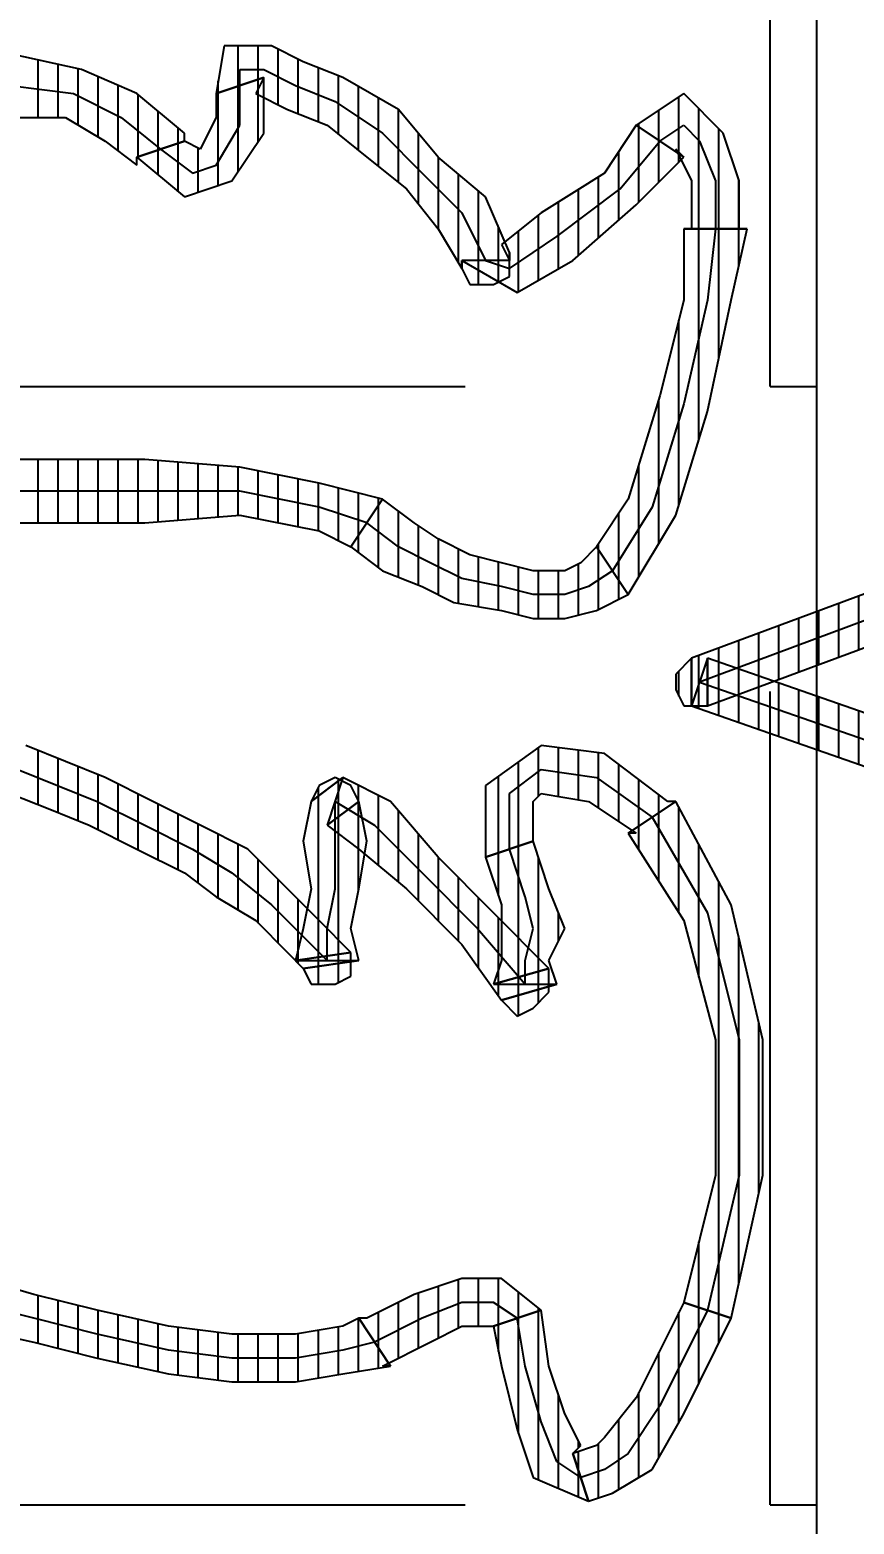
# Model space of a CAD drawing. Header units: millimetres. Extents: x 11489 to 12006, y 36725 to 37730.
# Drawn here: x 11676.43 to 11681.57, y 36936.47 to 36945.81 of the extents above; entities that cross this region are included whole.
import ezdxf

# ---------------------------------------------------------------- set-up
doc = ezdxf.new("R2010")
doc.units = ezdxf.units.MM
doc.layers.add('OC-Mutfak_Ekipman', color=252, linetype='Continuous')
doc.styles.add('TAKSİM', font='GOTHIC.TTF', dxfattribs={"height": 7})
pattern_1 = [(360, (-19413.11011, 29189.02214), (1e-16, 0.125), [25])]

# ---------------------------------------------------------------- blocks, each defined once
blk = doc.blocks.new('A$C0b4f8896')
at = {"ltscale": 30}
h = blk.add_hatch(dxfattribs=at)
h.set_pattern_fill('DC_LINES', color=256, scale=0.1, style=0)
h.set_pattern_definition(pattern_1)
edge = h.paths.add_edge_path(flags=0)
edge.add_line((28.4136, 50.5146), (28.4633, 50.3164))
edge.add_line((28.4633, 50.3164), (28.5627, 49.8711))
edge.add_line((28.5627, 49.8711), (28.5627, 49.3271))
edge.add_line((28.5627, 49.3271), (28.5627, 48.6836))
edge.add_line((28.5627, 48.6836), (28.5627, 47.9912))
edge.add_line((28.5627, 47.9912), (28.6124, 47.3975))
edge.add_line((28.6124, 47.3975), (28.5131, 46.9023))
edge.add_line((28.5131, 46.9023), (28.4136, 46.7051))
edge.add_line((28.4136, 46.7051), (28.7117, 46.5068))
edge.add_line((28.7117, 46.5068), (28.811, 46.9023))
edge.add_line((28.811, 46.9023), (28.9104, 47.3975))
edge.add_line((28.9104, 47.3975), (28.96, 47.9912))
edge.add_line((28.96, 47.9912), (28.96, 48.6836))
edge.add_line((28.96, 48.6836), (28.96, 49.3271))
edge.add_line((28.96, 49.3271), (28.8607, 49.8711))
edge.add_line((28.8607, 49.8711), (28.7614, 50.3164))
edge.add_line((28.7614, 50.3164), (28.7117, 50.6133))
h = blk.add_hatch(dxfattribs=at)
h.set_pattern_fill('DC_LINES', color=256, scale=0.1, style=0)
h.set_pattern_definition(pattern_1)
edge = h.paths.add_edge_path(flags=0)
edge.add_line((23.645, 49.4756), (23.5456, 49.1289))
edge.add_line((23.5456, 49.1289), (23.4462, 48.6836))
edge.add_line((23.4462, 48.6836), (23.3469, 48.2881))
edge.add_line((23.3469, 48.2881), (23.2476, 47.8428))
edge.add_line((23.2476, 47.8428), (23.1979, 47.4473))
edge.add_line((23.1979, 47.4473), (23.1979, 47.0508))
edge.add_line((23.1979, 47.0508), (23.2476, 46.7539))
edge.add_line((23.2476, 46.7539), (23.2972, 46.457))
edge.add_line((23.2972, 46.457), (23.5953, 46.6553))
edge.add_line((23.5953, 46.6553), (23.5456, 46.7539))
edge.add_line((23.5456, 46.7539), (23.496, 47.0508))
edge.add_line((23.496, 47.0508), (23.496, 47.4473))
edge.add_line((23.496, 47.4473), (23.5456, 47.8428))
edge.add_line((23.5456, 47.8428), (23.645, 48.2881))
edge.add_line((23.645, 48.2881), (23.7443, 48.6836))
edge.add_line((23.7443, 48.6836), (23.8436, 49.0303))
edge.add_line((23.8436, 49.0303), (23.9429, 49.376))
h = blk.add_hatch(dxfattribs=at)
h.set_pattern_fill('DC_LINES', color=256, scale=0.1, style=0)
h.set_pattern_definition(pattern_1)
edge = h.paths.add_edge_path(flags=0)
edge.add_line((30.947, 47.7441), (30.9967, 47.7441))
edge.add_line((30.9967, 47.7441), (31.2451, 48.041))
edge.add_line((31.2451, 48.041), (31.3941, 48.3867))
edge.add_line((31.3941, 48.3867), (31.4935, 48.832))
edge.add_line((31.4935, 48.832), (31.4438, 49.2773))
edge.add_line((31.4438, 49.2773), (31.1458, 49.2773))
edge.add_line((31.1458, 49.2773), (31.0961, 48.832))
edge.add_line((31.0961, 48.832), (31.0961, 48.4863))
edge.add_line((31.0961, 48.4863), (30.947, 48.2383))
edge.add_line((30.947, 48.2383), (30.798, 48.041))
edge.add_line((30.798, 48.041), (30.8477, 48.041))
h = blk.add_hatch(dxfattribs=at)
h.set_pattern_fill('DC_LINES', color=256, scale=0.1, style=0)
h.set_pattern_definition(pattern_1)
edge = h.paths.add_edge_path(flags=0)
edge.add_line((25.8306, 47.0508), (25.8803, 46.7051))
edge.add_line((25.8803, 46.7051), (26.079, 46.9023))
edge.add_line((26.079, 46.9023), (26.2776, 47.1006))
edge.add_line((26.2776, 47.1006), (26.5261, 47.3477))
edge.add_line((26.5261, 47.3477), (26.675, 47.6445))
edge.add_line((26.675, 47.6445), (26.8241, 47.9414))
edge.add_line((26.8241, 47.9414), (26.9731, 48.2383))
edge.add_line((26.9731, 48.2383), (27.0724, 48.4863))
edge.add_line((27.0724, 48.4863), (27.1718, 48.7334))
edge.add_line((27.1718, 48.7334), (26.8737, 48.832))
edge.add_line((26.8737, 48.832), (26.7745, 48.585))
edge.add_line((26.7745, 48.585), (26.675, 48.3379))
edge.add_line((26.675, 48.3379), (26.5261, 48.041))
edge.add_line((26.5261, 48.041), (26.377, 47.7441))
edge.add_line((26.377, 47.7441), (26.228, 47.5459))
edge.add_line((26.228, 47.5459), (26.079, 47.2988))
edge.add_line((26.079, 47.2988), (25.8803, 47.1006))
edge.add_line((25.8803, 47.1006), (25.7809, 47.002))
edge.add_line((25.7809, 47.002), (25.8306, 46.6553))
edge.add_line((25.8306, 46.6553), (25.7809, 47.002))
edge.add_line((25.7809, 47.002), (25.6816, 46.9521))
edge.add_line((25.6816, 46.9521), (25.6816, 46.8037))
edge.add_line((25.6816, 46.8037), (25.7313, 46.7051))
edge.add_line((25.7313, 46.7051), (25.8803, 46.7051))
h = blk.add_hatch(dxfattribs=at)
h.set_pattern_fill('DC_LINES', color=256, scale=0.1, style=0)
h.set_pattern_definition(pattern_1)
edge = h.paths.add_edge_path(flags=0)
edge.add_line((31.2451, 47.5459), (31.0961, 47.5459))
edge.add_line((31.0961, 47.5459), (30.8974, 47.6445))
edge.add_line((30.8974, 47.6445), (30.947, 47.7441))
edge.add_line((30.947, 47.7441), (30.8477, 48.041))
edge.add_line((30.8477, 48.041), (30.5993, 47.7441))
edge.add_line((30.5993, 47.7441), (30.6987, 47.4473))
edge.add_line((30.6987, 47.4473), (30.9967, 47.249))
edge.add_line((30.9967, 47.249), (31.3445, 47.249))
h = blk.add_hatch(dxfattribs=at)
h.set_pattern_fill('DC_LINES', color=256, scale=0.1, style=0)
h.set_pattern_definition(pattern_1)
edge = h.paths.add_edge_path(flags=0)
edge.add_line((30.202, 45.7148), (30.2516, 45.7148))
edge.add_line((30.2516, 45.7148), (30.5993, 45.8633))
edge.add_line((30.5993, 45.8633), (30.8477, 46.1602))
edge.add_line((30.8477, 46.1602), (31.1458, 46.4082))
edge.add_line((31.1458, 46.4082), (31.3445, 46.7539))
edge.add_line((31.3445, 46.7539), (31.4438, 47.002))
edge.add_line((31.4438, 47.002), (31.5432, 47.1992))
edge.add_line((31.5432, 47.1992), (31.5432, 47.4961))
edge.add_line((31.5432, 47.4961), (31.2451, 47.5459))
edge.add_line((31.2451, 47.5459), (31.3445, 47.249))
edge.add_line((31.3445, 47.249), (31.2451, 47.2988))
edge.add_line((31.2451, 47.2988), (31.1458, 47.1006))
edge.add_line((31.1458, 47.1006), (31.0464, 46.8535))
edge.add_line((31.0464, 46.8535), (30.8477, 46.6055))
edge.add_line((30.8477, 46.6055), (30.649, 46.3584))
edge.add_line((30.649, 46.3584), (30.4006, 46.1602))
edge.add_line((30.4006, 46.1602), (30.1522, 46.0117))
edge.add_line((30.1522, 46.0117), (30.202, 46.0117))
edge.add_line((30.202, 46.0117), (30.1522, 46.0117))
edge.add_line((30.1522, 46.0117), (30.0529, 45.9629))
edge.add_line((30.0529, 45.9629), (30.0529, 45.8145))
edge.add_line((30.0529, 45.8145), (30.1026, 45.7148))
edge.add_line((30.1026, 45.7148), (30.2516, 45.7148))
h = blk.add_hatch(dxfattribs=at)
h.set_pattern_fill('DC_LINES', color=256, scale=0.1, style=0)
h.set_pattern_definition(pattern_1)
edge = h.paths.add_edge_path(flags=0)
edge.add_line((26.9731, 46.7539), (26.8241, 46.9521))
edge.add_line((26.8241, 46.9521), (26.5757, 47.002))
edge.add_line((26.5757, 47.002), (26.2776, 46.9521))
edge.add_line((26.2776, 46.9521), (26.0293, 47.002))
edge.add_line((26.0293, 47.002), (25.8306, 47.0508))
edge.add_line((25.8306, 47.0508), (25.8306, 46.6553))
edge.add_line((25.8306, 46.6553), (26.0293, 46.7051))
edge.add_line((26.0293, 46.7051), (26.2776, 46.6553))
edge.add_line((26.2776, 46.6553), (26.5757, 46.6055))
edge.add_line((26.5757, 46.6055), (26.8241, 46.6553))
edge.add_line((26.8241, 46.6553), (26.675, 46.8535))
edge.add_line((26.675, 46.8535), (26.8241, 46.6553))
edge.add_line((26.8241, 46.6553), (26.9235, 46.7051))
edge.add_line((26.9235, 46.7051), (26.9731, 46.8037))
edge.add_line((26.9731, 46.8037), (26.9235, 46.9023))
edge.add_line((26.9235, 46.9023), (26.8241, 46.9521))
h = blk.add_hatch(dxfattribs=at)
h.set_pattern_fill('DC_LINES', color=256, scale=0.1, style=0)
h.set_pattern_definition(pattern_1)
edge = h.paths.add_edge_path(flags=0)
edge.add_line((25.6816, 45.8145), (25.7809, 45.4678))
edge.add_line((25.7809, 45.4678), (26.1287, 45.8145))
edge.add_line((26.1287, 45.8145), (26.4764, 46.1602))
edge.add_line((26.4764, 46.1602), (26.8241, 46.457))
edge.add_line((26.8241, 46.457), (26.9731, 46.7539))
edge.add_line((26.9731, 46.7539), (26.675, 46.8535))
edge.add_line((26.675, 46.8535), (26.5261, 46.6553))
edge.add_line((26.5261, 46.6553), (26.2776, 46.3584))
edge.add_line((26.2776, 46.3584), (25.9299, 46.0117))
edge.add_line((25.9299, 46.0117), (25.5822, 45.7646))
edge.add_line((25.5822, 45.7646), (25.6816, 45.418))
edge.add_line((25.6816, 45.418), (25.5822, 45.7646))
edge.add_line((25.5822, 45.7646), (25.4828, 45.666))
edge.add_line((25.4828, 45.666), (25.5325, 45.5664))
edge.add_line((25.5325, 45.5664), (25.632, 45.4678))
edge.add_line((25.632, 45.4678), (25.7809, 45.4678))
h = blk.add_hatch(dxfattribs=at)
h.set_pattern_fill('DC_LINES', color=256, scale=0.1, style=0)
h.set_pattern_definition(pattern_1)
edge = h.paths.add_edge_path(flags=0)
edge.add_line((28.4136, 46.7051), (28.2646, 46.5068))
edge.add_line((28.2646, 46.5068), (28.1653, 46.2598))
edge.add_line((28.1653, 46.2598), (28.066, 46.0615))
edge.add_line((28.066, 46.0615), (28.0162, 45.7646))
edge.add_line((28.0162, 45.7646), (27.9666, 45.5664))
edge.add_line((27.9666, 45.5664), (27.9666, 45.3691))
edge.add_line((27.9666, 45.3691), (28.0162, 45.1709))
edge.add_line((28.0162, 45.1709), (28.1156, 44.9727))
edge.add_line((28.1156, 44.9727), (28.4136, 45.1709))
edge.add_line((28.4136, 45.1709), (28.3143, 45.2695))
edge.add_line((28.3143, 45.2695), (28.2646, 45.3691))
edge.add_line((28.2646, 45.3691), (28.2646, 45.5664))
edge.add_line((28.2646, 45.5664), (28.3143, 45.7646))
edge.add_line((28.3143, 45.7646), (28.364, 45.9629))
edge.add_line((28.364, 45.9629), (28.4633, 46.1602))
edge.add_line((28.4633, 46.1602), (28.5627, 46.3086))
edge.add_line((28.5627, 46.3086), (28.7117, 46.5068))
h = blk.add_hatch(dxfattribs=at)
h.set_pattern_fill('DC_LINES', color=256, scale=0.1, style=0)
h.set_pattern_definition(pattern_1)
edge = h.paths.add_edge_path(flags=0)
edge.add_line((23.2972, 46.457), (23.2972, 46.5068))
edge.add_line((23.2972, 46.5068), (23.4462, 46.21))
edge.add_line((23.4462, 46.21), (23.5456, 46.0117))
edge.add_line((23.5456, 46.0117), (23.5456, 45.8633))
edge.add_line((23.5456, 45.8633), (23.5456, 45.8145))
edge.add_line((23.5456, 45.8145), (23.645, 45.5176))
edge.add_line((23.645, 45.5176), (23.8436, 45.7646))
edge.add_line((23.8436, 45.7646), (23.8436, 46.0117))
edge.add_line((23.8436, 46.0117), (23.7443, 46.3086))
edge.add_line((23.7443, 46.3086), (23.5953, 46.6055))
edge.add_line((23.5953, 46.6055), (23.5953, 46.6553))
h = blk.add_hatch(dxfattribs=at)
h.set_pattern_fill('DC_LINES', color=256, scale=0.1, style=0)
h.set_pattern_definition(pattern_1)
edge = h.paths.add_edge_path(flags=0)
edge.add_line((31.0464, 44.9238), (30.7484, 45.1211))
edge.add_line((30.7484, 45.1211), (30.4999, 45.5176))
edge.add_line((30.4999, 45.5176), (30.3013, 45.7646))
edge.add_line((30.3013, 45.7646), (30.202, 45.7148))
edge.add_line((30.202, 45.7148), (30.202, 46.0117))
edge.add_line((30.202, 46.0117), (30.0032, 45.666))
edge.add_line((30.0032, 45.666), (30.202, 45.3193))
edge.add_line((30.202, 45.3193), (30.5496, 44.9238))
edge.add_line((30.5496, 44.9238), (30.8477, 44.627))
h = blk.add_hatch(dxfattribs=at)
h.set_pattern_fill('DC_LINES', color=256, scale=0.1, style=0)
h.set_pattern_definition(pattern_1)
edge = h.paths.add_edge_path(flags=0)
edge.add_line((26.4764, 45.8633), (26.1783, 45.7646))
edge.add_line((26.1783, 45.7646), (26.0293, 45.7646))
edge.add_line((26.0293, 45.7646), (25.8306, 45.7646))
edge.add_line((25.8306, 45.7646), (25.6816, 45.8145))
edge.add_line((25.6816, 45.8145), (25.6816, 45.418))
edge.add_line((25.6816, 45.418), (25.8306, 45.4678))
edge.add_line((25.8306, 45.4678), (26.0293, 45.3691))
edge.add_line((26.0293, 45.3691), (26.2776, 45.4678))
edge.add_line((26.2776, 45.4678), (26.5757, 45.5664))
h = blk.add_hatch(dxfattribs=at)
h.set_pattern_fill('DC_LINES', color=256, scale=0.1, style=0)
h.set_pattern_definition(pattern_1)
edge = h.paths.add_edge_path(flags=0)
edge.add_line((26.8241, 44.6768), (26.8241, 44.7256))
edge.add_line((26.8241, 44.7256), (27.1221, 45.1211))
edge.add_line((27.1221, 45.1211), (27.1718, 45.5176))
edge.add_line((27.1718, 45.5176), (26.9235, 45.8633))
edge.add_line((26.9235, 45.8633), (26.4764, 45.8633))
edge.add_line((26.4764, 45.8633), (26.5757, 45.5664))
edge.add_line((26.5757, 45.5664), (26.8241, 45.5664))
edge.add_line((26.8241, 45.5664), (26.8737, 45.5176))
edge.add_line((26.8737, 45.5176), (26.8241, 45.2207))
edge.add_line((26.8241, 45.2207), (26.6254, 44.9238))
edge.add_line((26.6254, 44.9238), (26.6254, 44.9727))
h = blk.add_hatch(dxfattribs=at)
h.set_pattern_fill('DC_LINES', color=256, scale=0.1, style=0)
h.set_pattern_definition(pattern_1)
edge = h.paths.add_edge_path(flags=0)
edge.add_line((23.5456, 45.8145), (23.2972, 45.7646))
edge.add_line((23.2972, 45.7646), (22.8998, 45.666))
edge.add_line((22.8998, 45.666), (22.6018, 45.5664))
edge.add_line((22.6018, 45.5664), (22.4528, 45.2207))
edge.add_line((22.4528, 45.2207), (22.7508, 45.3193))
edge.add_line((22.7508, 45.3193), (22.8005, 45.2695))
edge.add_line((22.8005, 45.2695), (22.9991, 45.3691))
edge.add_line((22.9991, 45.3691), (23.2972, 45.4678))
edge.add_line((23.2972, 45.4678), (23.645, 45.5176))
h = blk.add_hatch(dxfattribs=at)
h.set_pattern_fill('DC_LINES', color=256, scale=0.1, style=0)
h.set_pattern_definition(pattern_1)
edge = h.paths.add_edge_path(flags=0)
edge.add_line((22.4528, 45.2207), (22.5024, 45.0723))
edge.add_line((22.5024, 45.0723), (22.6514, 44.8242))
edge.add_line((22.6514, 44.8242), (22.9991, 44.627))
edge.add_line((22.9991, 44.627), (23.5953, 44.3301))
edge.add_line((23.5953, 44.3301), (23.6946, 44.627))
edge.add_line((23.6946, 44.627), (23.0985, 44.9238))
edge.add_line((23.0985, 44.9238), (22.8502, 45.1211))
edge.add_line((22.8502, 45.1211), (22.8005, 45.1709))
edge.add_line((22.8005, 45.1709), (22.7508, 45.3193))
h = blk.add_hatch(dxfattribs=at)
h.set_pattern_fill('DC_LINES', color=256, scale=0.1, style=0)
h.set_pattern_definition(pattern_1)
edge = h.paths.add_edge_path(flags=0)
edge.add_line((28.1156, 44.9727), (28.6124, 44.6768))
edge.add_line((28.6124, 44.6768), (29.2581, 44.4785))
edge.add_line((29.2581, 44.4785), (29.9536, 44.3301))
edge.add_line((29.9536, 44.3301), (30.4006, 44.2314))
edge.add_line((30.4006, 44.2314), (30.4006, 44.627))
edge.add_line((30.4006, 44.627), (29.9536, 44.627))
edge.add_line((29.9536, 44.627), (29.3575, 44.7754))
edge.add_line((29.3575, 44.7754), (28.7117, 44.9727))
edge.add_line((28.7117, 44.9727), (28.4136, 45.1709))
h = blk.add_hatch(dxfattribs=at)
h.set_pattern_fill('DC_LINES', color=256, scale=0.1, style=0)
h.set_pattern_definition(pattern_1)
edge = h.paths.add_edge_path(flags=0)
edge.add_line((23.5953, 44.3301), (24.4894, 44.1318))
edge.add_line((24.4894, 44.1318), (25.3339, 44.1318))
edge.add_line((25.3339, 44.1318), (26.1783, 44.3301))
edge.add_line((26.1783, 44.3301), (26.8241, 44.6768))
edge.add_line((26.8241, 44.6768), (26.6254, 44.9727))
edge.add_line((26.6254, 44.9727), (26.079, 44.627))
edge.add_line((26.079, 44.627), (25.3339, 44.4287))
edge.add_line((25.3339, 44.4287), (24.4894, 44.4287))
edge.add_line((24.4894, 44.4287), (23.6946, 44.627))
h = blk.add_hatch(dxfattribs=at)
h.set_pattern_fill('DC_LINES', color=256, scale=0.1, style=0)
h.set_pattern_definition(pattern_1)
edge = h.paths.add_edge_path(flags=0)
edge.add_line((30.4006, 44.2314), (30.4006, 44.2803))
edge.add_line((30.4006, 44.2803), (30.6987, 44.2803))
edge.add_line((30.6987, 44.2803), (30.9967, 44.3799))
edge.add_line((30.9967, 44.3799), (31.2451, 44.627))
edge.add_line((31.2451, 44.627), (31.0464, 44.9238))
edge.add_line((31.0464, 44.9238), (30.8477, 44.627))
edge.add_line((30.8477, 44.627), (30.8974, 44.6768))
edge.add_line((30.8974, 44.6768), (30.6987, 44.5771))
edge.add_line((30.6987, 44.5771), (30.4006, 44.5771))
edge.add_line((30.4006, 44.5771), (30.4006, 44.627))
h = blk.add_hatch(dxfattribs=at)
h.set_pattern_fill('DC_LINES', color=256, scale=0.1, style=0)
h.set_pattern_definition(pattern_1)
edge = h.paths.add_edge_path(flags=0)
edge.add_line((27.7183, 44.4785), (27.4202, 44.4785))
edge.add_line((27.4202, 44.4785), (27.9169, 43.1426))
edge.add_line((27.9169, 43.1426), (28.662, 42.1533))
edge.add_line((28.662, 42.1533), (29.4568, 41.5596))
edge.add_line((29.4568, 41.5596), (30.351, 41.2627))
edge.add_line((30.351, 41.2627), (31.1954, 41.2129))
edge.add_line((31.1954, 41.2129), (31.9406, 41.3613))
edge.add_line((31.9406, 41.3613), (32.6856, 41.5596))
edge.add_line((32.6856, 41.5596), (33.2321, 41.8564))
edge.add_line((33.2321, 41.8564), (33.0334, 42.1533))
edge.add_line((33.0334, 42.1533), (32.5863, 41.8564))
edge.add_line((32.5863, 41.8564), (31.9406, 41.6582))
edge.add_line((31.9406, 41.6582), (31.1954, 41.5098))
edge.add_line((31.1954, 41.5098), (30.351, 41.5596))
edge.add_line((30.351, 41.5596), (29.5562, 41.8564))
edge.add_line((29.5562, 41.8564), (28.8607, 42.3506))
edge.add_line((28.8607, 42.3506), (28.215, 43.2412))
edge.add_line((28.215, 43.2412), (27.7183, 44.5771))
edge.add_line((27.7183, 44.5771), (27.4202, 44.5771))
edge.add_line((27.4202, 44.5771), (27.7183, 44.5771))
edge.add_line((27.7183, 44.5771), (27.6189, 44.6768))
edge.add_line((27.6189, 44.6768), (27.5195, 44.6768))
edge.add_line((27.5195, 44.6768), (27.4202, 44.627))
edge.add_line((27.4202, 44.627), (27.4202, 44.4785))
h = blk.add_hatch(dxfattribs=at)
h.set_pattern_fill('DC_LINES', color=256, scale=0.1, style=0)
h.set_pattern_definition(pattern_1)
edge = h.paths.add_edge_path(flags=0)
edge.add_line((27.7183, 44.4785), (27.4202, 44.4785))
edge.add_line((27.4202, 44.4785), (27.9169, 43.1426))
edge.add_line((27.9169, 43.1426), (28.662, 42.1533))
edge.add_line((28.662, 42.1533), (29.4568, 41.5596))
edge.add_line((29.4568, 41.5596), (30.351, 41.2627))
edge.add_line((30.351, 41.2627), (31.1954, 41.2129))
edge.add_line((31.1954, 41.2129), (31.9406, 41.3613))
edge.add_line((31.9406, 41.3613), (32.6856, 41.5596))
edge.add_line((32.6856, 41.5596), (33.2321, 41.8564))
edge.add_line((33.2321, 41.8564), (33.0334, 42.1533))
edge.add_line((33.0334, 42.1533), (32.5863, 41.8564))
edge.add_line((32.5863, 41.8564), (31.9406, 41.6582))
edge.add_line((31.9406, 41.6582), (31.1954, 41.5098))
edge.add_line((31.1954, 41.5098), (30.351, 41.5596))
edge.add_line((30.351, 41.5596), (29.5562, 41.8564))
edge.add_line((29.5562, 41.8564), (28.8607, 42.3506))
edge.add_line((28.8607, 42.3506), (28.215, 43.2412))
edge.add_line((28.215, 43.2412), (27.7183, 44.5771))
edge.add_line((27.7183, 44.5771), (27.4202, 44.5771))
edge.add_line((27.4202, 44.5771), (27.7183, 44.5771))
edge.add_line((27.7183, 44.5771), (27.6189, 44.6768))
edge.add_line((27.6189, 44.6768), (27.5195, 44.6768))
edge.add_line((27.5195, 44.6768), (27.4202, 44.627))
edge.add_line((27.4202, 44.627), (27.4202, 44.4785))
h = blk.add_hatch(dxfattribs=at)
h.set_pattern_fill('DC_LINES', color=256, scale=0.1, style=0)
h.set_pattern_definition(pattern_1)
edge = h.paths.add_edge_path(flags=0)
edge.add_line((22.9495, 41.8564), (23.6946, 41.1631))
edge.add_line((23.6946, 41.1631), (24.4894, 40.8174))
edge.add_line((24.4894, 40.8174), (25.1849, 40.7676))
edge.add_line((25.1849, 40.7676), (25.8306, 41.0156))
edge.add_line((25.8306, 41.0156), (26.4267, 41.6084))
edge.add_line((26.4267, 41.6084), (26.9235, 42.3506))
edge.add_line((26.9235, 42.3506), (27.3208, 43.3408))
edge.add_line((27.3208, 43.3408), (27.7183, 44.4785))
edge.add_line((27.7183, 44.4785), (27.4202, 44.5771))
edge.add_line((27.4202, 44.5771), (27.0228, 43.4395))
edge.add_line((27.0228, 43.4395), (26.6254, 42.4502))
edge.add_line((26.6254, 42.4502), (26.1287, 41.8066))
edge.add_line((26.1287, 41.8066), (25.632, 41.3115))
edge.add_line((25.632, 41.3115), (25.1849, 41.0645))
edge.add_line((25.1849, 41.0645), (24.5887, 41.1143))
edge.add_line((24.5887, 41.1143), (23.8933, 41.46))
edge.add_line((23.8933, 41.46), (23.1482, 42.0537))
h = blk.add_hatch(dxfattribs=at)
h.set_pattern_fill('DC_LINES', color=256, scale=0.1, style=0)
h.set_pattern_definition(pattern_1)
edge = h.paths.add_edge_path(flags=0)
edge.add_line((22.9495, 41.8564), (23.6946, 41.1631))
edge.add_line((23.6946, 41.1631), (24.4894, 40.8174))
edge.add_line((24.4894, 40.8174), (25.1849, 40.7676))
edge.add_line((25.1849, 40.7676), (25.8306, 41.0156))
edge.add_line((25.8306, 41.0156), (26.4267, 41.6084))
edge.add_line((26.4267, 41.6084), (26.9235, 42.3506))
edge.add_line((26.9235, 42.3506), (27.3208, 43.3408))
edge.add_line((27.3208, 43.3408), (27.7183, 44.4785))
edge.add_line((27.7183, 44.4785), (27.4202, 44.5771))
edge.add_line((27.4202, 44.5771), (27.0228, 43.4395))
edge.add_line((27.0228, 43.4395), (26.6254, 42.4502))
edge.add_line((26.6254, 42.4502), (26.1287, 41.8066))
edge.add_line((26.1287, 41.8066), (25.632, 41.3115))
edge.add_line((25.632, 41.3115), (25.1849, 41.0645))
edge.add_line((25.1849, 41.0645), (24.5887, 41.1143))
edge.add_line((24.5887, 41.1143), (23.8933, 41.46))
edge.add_line((23.8933, 41.46), (23.1482, 42.0537))
for p, q in [((28.5627, 49.3271), (28.5627, 48.6836)), ((28.7614, 48.6836), (28.7614, 49.3271)), ((28.96, 48.6836), (28.96, 49.3271)), ((23.5456, 49.1289), (23.4462, 48.6836)), ((23.5953, 48.6836), (23.6946, 49.0801)), ((23.7443, 48.6836), (23.8436, 49.0303)), ((26.8737, 48.832), (26.7745, 48.585)), ((31.0961, 48.832), (31.0961, 48.4863)), ((31.2947, 48.832), (31.2451, 48.4365)), ((31.3941, 48.3867), (31.4935, 48.832)), ((27.0228, 48.7832), (26.9235, 48.5352)), ((27.0724, 48.4863), (27.1718, 48.7334)), ((23.4462, 48.6836), (23.3469, 48.2881)), ((23.496, 48.2881), (23.5953, 48.6836)), ((23.645, 48.2881), (23.7443, 48.6836)), ((28.5627, 48.6836), (28.5627, 47.9912)), ((28.7614, 47.9912), (28.7614, 48.6836)), ((28.96, 47.9912), (28.96, 48.6836)), ((26.7745, 48.585), (26.675, 48.3379)), ((26.9235, 48.5352), (26.8241, 48.2881)), ((26.9731, 48.2383), (27.0724, 48.4863)), ((31.0961, 48.4863), (30.947, 48.2383)), ((31.2451, 48.4365), (31.0961, 48.1396)), ((31.2451, 48.041), (31.3941, 48.3867)), ((23.3469, 48.2881), (23.2476, 47.8428)), ((23.3965, 47.8428), (23.496, 48.2881)), ((23.5456, 47.8428), (23.645, 48.2881)), ((26.675, 48.3379), (26.5261, 48.041)), ((26.8241, 48.2881), (26.675, 47.9912)), ((26.8241, 47.9414), (26.9731, 48.2383)), ((30.947, 48.2383), (30.798, 48.041)), ((31.0961, 48.1396), (30.8974, 47.8926)), ((26.5261, 48.041), (26.377, 47.7441)), ((26.675, 47.9912), (26.5261, 47.6943)), ((28.5627, 47.9912), (28.6124, 47.3975)), ((28.7614, 47.3975), (28.7614, 47.9912)), ((28.9104, 47.3975), (28.96, 47.9912)), ((30.8477, 48.041), (30.5993, 47.7441)), ((30.798, 48.041), (30.8477, 48.041)), ((30.8477, 48.041), (30.947, 47.7441)), ((30.947, 47.7441), (30.8477, 48.041)), ((30.9967, 47.7441), (31.2451, 48.041)), ((26.675, 47.6445), (26.8241, 47.9414)), ((30.8974, 47.8926), (30.7484, 47.6943)), ((23.2476, 47.8428), (23.1979, 47.4473)), ((23.3469, 47.4473), (23.3965, 47.8428)), ((23.496, 47.4473), (23.5456, 47.8428)), ((26.377, 47.7441), (26.228, 47.5459)), ((26.5261, 47.6943), (26.377, 47.4473)), ((30.5993, 47.7441), (30.6987, 47.4473)), ((30.7484, 47.6943), (30.798, 47.5459)), ((30.8974, 47.6445), (30.947, 47.7441)), ((30.947, 47.7441), (30.9967, 47.7441)), ((30.947, 47.7441), (30.947, 47.7441)), ((26.5261, 47.3477), (26.675, 47.6445)), ((31.0961, 47.5459), (30.8974, 47.6445)), ((30.8974, 47.6445), (30.8974, 47.6445)), ((26.228, 47.5459), (26.079, 47.2988)), ((30.798, 47.5459), (31.0464, 47.3975)), ((31.2451, 47.5459), (31.0961, 47.5459)), ((31.2451, 47.5459), (31.2451, 47.5459)), ((31.3445, 47.249), (31.2451, 47.5459)), ((31.2451, 47.5459), (31.2451, 47.5459)), ((31.5432, 47.4961), (31.2451, 47.5459)), ((31.2451, 47.5459), (31.3445, 47.249)), ((23.1979, 47.4473), (23.1979, 47.0508)), ((23.3469, 47.0508), (23.3469, 47.4473)), ((23.496, 47.0508), (23.496, 47.4473)), ((26.377, 47.4473), (26.1783, 47.1992)), ((30.6987, 47.4473), (30.9967, 47.249)), ((31.5432, 47.1992), (31.5432, 47.4961)), ((26.2776, 47.1006), (26.5261, 47.3477)), ((28.6124, 47.3975), (28.5131, 46.9023)), ((28.662, 46.9023), (28.7614, 47.3975)), ((28.811, 46.9023), (28.9104, 47.3975)), ((31.0464, 47.3975), (31.2947, 47.3975)), ((31.2947, 47.3975), (31.3941, 47.3975)), ((31.3941, 47.3975), (31.3941, 47.249)), ((26.079, 47.2988), (25.8803, 47.1006)), ((30.9967, 47.249), (31.3445, 47.249)), ((31.2451, 47.2988), (31.1458, 47.1006)), ((31.3445, 47.249), (31.2451, 47.2988)), ((31.2451, 47.2988), (31.2451, 47.2988)), ((31.3941, 47.249), (31.2947, 47.0508)), ((31.3445, 47.249), (31.3445, 47.249)), ((26.1783, 47.1992), (25.9796, 47.002)), ((31.4438, 47.002), (31.5432, 47.1992)), ((23.1979, 47.0508), (23.2476, 46.7539)), ((23.3965, 46.7539), (23.3469, 47.0508)), ((23.5456, 46.7539), (23.496, 47.0508)), ((25.8803, 47.1006), (25.7809, 47.002)), ((25.8306, 47.0508), (25.8803, 46.7051)), ((25.8803, 46.7051), (25.8306, 47.0508)), ((25.8306, 47.0508), (25.8306, 47.0508)), ((26.0293, 47.002), (25.8306, 47.0508)), ((25.8306, 47.0508), (25.8306, 46.6553)), ((26.079, 46.9023), (26.2776, 47.1006)), ((31.1458, 47.1006), (31.0464, 46.8535)), ((31.2947, 47.0508), (31.1954, 46.8037)), ((25.7809, 47.002), (25.6816, 46.9521)), ((25.6816, 46.9521), (25.6816, 46.8037)), ((25.7809, 47.002), (25.8306, 46.6553)), ((25.8306, 46.6553), (25.7809, 47.002)), ((25.9796, 47.002), (25.8306, 46.8535)), ((26.2776, 46.9521), (26.0293, 47.002)), ((26.5757, 47.002), (26.2776, 46.9521)), ((26.8241, 46.9521), (26.5757, 47.002)), ((26.9731, 46.7539), (26.8241, 46.9521)), ((26.9235, 46.9023), (26.8241, 46.9521)), ((26.8241, 46.9521), (26.9731, 46.7539)), ((31.3445, 46.7539), (31.4438, 47.002)), ((25.8306, 46.8535), (26.0293, 46.8535)), ((25.8803, 46.7051), (26.079, 46.9023)), ((26.0293, 46.8535), (26.2776, 46.8037)), ((26.675, 46.8535), (26.5261, 46.6553)), ((26.8241, 46.6553), (26.675, 46.8535)), ((26.675, 46.8535), (26.8241, 46.6553)), ((26.9731, 46.7539), (26.675, 46.8535)), ((26.9731, 46.8037), (26.9235, 46.9023)), ((28.5131, 46.9023), (28.4136, 46.7051)), ((28.5627, 46.6055), (28.662, 46.9023)), ((28.7117, 46.5068), (28.811, 46.9023)), ((31.0464, 46.8535), (30.8477, 46.6055)), ((25.6816, 46.8037), (25.7313, 46.7051)), ((26.2776, 46.8037), (26.5757, 46.8037)), ((26.5757, 46.8037), (26.8241, 46.8037)), ((26.8241, 46.8037), (26.675, 46.5566)), ((26.9235, 46.7051), (26.9731, 46.8037)), ((31.1954, 46.8037), (30.9967, 46.5068)), ((23.2476, 46.7539), (23.2972, 46.457)), ((23.4462, 46.5566), (23.3965, 46.7539)), ((23.5953, 46.6553), (23.5456, 46.7539)), ((25.7313, 46.7051), (25.8803, 46.7051)), ((25.8306, 46.6553), (26.0293, 46.7051)), ((26.0293, 46.7051), (26.2776, 46.6553)), ((26.8241, 46.457), (26.9731, 46.7539)), ((26.8241, 46.6553), (26.9235, 46.7051)), ((26.9731, 46.7539), (26.9731, 46.7539)), ((28.4136, 46.7051), (28.2646, 46.5068)), ((28.4136, 46.7051), (28.4136, 46.7051)), ((28.7117, 46.5068), (28.4136, 46.7051)), ((28.4136, 46.7051), (28.4136, 46.7051)), ((28.4136, 46.7051), (28.7117, 46.5068)), ((31.1458, 46.4082), (31.3445, 46.7539)), ((23.2972, 46.457), (23.5953, 46.6553)), ((23.5953, 46.6553), (23.2972, 46.457)), ((23.5953, 46.6055), (23.5953, 46.6553)), ((23.7443, 46.3086), (23.5953, 46.6055)), ((26.2776, 46.6553), (26.5757, 46.6055)), ((26.5261, 46.6553), (26.2776, 46.3584)), ((26.5757, 46.6055), (26.8241, 46.6553)), ((28.4136, 46.4082), (28.5627, 46.6055)), ((30.8477, 46.6055), (30.649, 46.3584)), ((23.2972, 46.457), (23.2972, 46.5068)), ((23.2972, 46.5068), (23.4462, 46.21)), ((23.5953, 46.2598), (23.4462, 46.5566)), ((26.675, 46.5566), (26.377, 46.2598)), ((28.2646, 46.5068), (28.1653, 46.2598)), ((28.5627, 46.3086), (28.7117, 46.5068)), ((28.7117, 46.5068), (28.7117, 46.5068)), ((30.9967, 46.5068), (30.7484, 46.2598)), ((23.2972, 46.457), (23.2972, 46.457)), ((26.4764, 46.1602), (26.8241, 46.457)), ((28.3143, 46.21), (28.4136, 46.4082)), ((30.8477, 46.1602), (31.1458, 46.4082)), ((23.8436, 46.0117), (23.7443, 46.3086)), ((26.2776, 46.3584), (25.9299, 46.0117)), ((28.4633, 46.1602), (28.5627, 46.3086)), ((30.649, 46.3584), (30.4006, 46.1602)), ((23.4462, 46.21), (23.5456, 46.0117)), ((23.6946, 46.0117), (23.5953, 46.2598)), ((26.377, 46.2598), (26.0293, 45.9131)), ((28.1653, 46.2598), (28.066, 46.0615)), ((28.215, 46.0117), (28.3143, 46.21)), ((30.7484, 46.2598), (30.4999, 46.0117)), ((26.1287, 45.8145), (26.4764, 46.1602)), ((28.364, 45.9629), (28.4633, 46.1602)), ((30.4006, 46.1602), (30.1522, 46.0117)), ((30.5993, 45.8633), (30.8477, 46.1602)), ((23.5456, 46.0117), (23.5456, 45.8633)), ((23.6946, 45.8145), (23.6946, 46.0117)), ((23.8436, 45.7646), (23.8436, 46.0117)), ((25.9299, 46.0117), (25.5822, 45.7646)), ((28.066, 46.0615), (28.0162, 45.7646)), ((28.1653, 45.7646), (28.215, 46.0117)), ((30.202, 46.0117), (30.0032, 45.666)), ((30.1522, 46.0117), (30.0529, 45.9629)), ((30.1522, 46.0117), (30.202, 46.0117)), ((30.202, 46.0117), (30.1522, 46.0117)), ((30.202, 45.7148), (30.202, 46.0117)), ((30.4999, 46.0117), (30.202, 45.8633)), ((28.3143, 45.7646), (28.364, 45.9629)), ((30.0529, 45.9629), (30.0529, 45.8145)), ((23.5456, 45.8633), (23.5456, 45.8145)), ((26.0293, 45.9131), (25.6816, 45.6162)), ((26.4764, 45.8633), (26.1783, 45.7646)), ((26.9235, 45.8633), (26.4764, 45.8633)), ((26.4764, 45.8633), (26.5757, 45.5664)), ((26.4764, 45.8633), (26.4764, 45.8633)), ((26.5757, 45.5664), (26.4764, 45.8633)), ((26.4764, 45.8633), (26.4764, 45.8633)), ((27.1718, 45.5176), (26.9235, 45.8633)), ((30.202, 45.8633), (30.1522, 45.7148)), ((30.202, 45.8633), (30.202, 45.8633)), ((30.202, 45.8633), (30.202, 45.8633)), ((30.2516, 45.7148), (30.5993, 45.8633)), ((23.2972, 45.7646), (22.8998, 45.666)), ((23.5456, 45.8145), (23.2972, 45.7646)), ((23.5456, 45.8145), (23.645, 45.5176)), ((23.5456, 45.8145), (23.5456, 45.8145)), ((23.645, 45.5176), (23.5456, 45.8145)), ((23.5456, 45.8145), (23.5456, 45.8145)), ((23.5953, 45.666), (23.6946, 45.8145)), ((23.645, 45.5176), (23.8436, 45.7646)), ((25.5822, 45.7646), (25.4828, 45.666)), ((25.5822, 45.7646), (25.6816, 45.418)), ((25.6816, 45.418), (25.5822, 45.7646)), ((25.6816, 45.8145), (25.7809, 45.4678)), ((25.7809, 45.4678), (25.6816, 45.8145)), ((25.6816, 45.8145), (25.6816, 45.8145)), ((25.8306, 45.7646), (25.6816, 45.8145)), ((25.6816, 45.8145), (25.6816, 45.418)), ((25.7809, 45.4678), (26.1287, 45.8145)), ((26.0293, 45.7646), (25.8306, 45.7646)), ((26.1783, 45.7646), (26.0293, 45.7646)), ((28.0162, 45.7646), (27.9666, 45.5664)), ((28.1156, 45.5664), (28.1653, 45.7646)), ((28.2646, 45.5664), (28.3143, 45.7646)), ((30.0529, 45.8145), (30.1026, 45.7148)), ((30.3013, 45.7646), (30.202, 45.7148)), ((30.4999, 45.5176), (30.3013, 45.7646)), ((22.8998, 45.666), (22.6018, 45.5664)), ((23.2972, 45.6162), (23.5953, 45.666)), ((25.4828, 45.666), (25.5325, 45.5664)), ((26.228, 45.6162), (26.5261, 45.7148)), ((26.5261, 45.7148), (26.8737, 45.7148)), ((26.8737, 45.7148), (27.0228, 45.5176)), ((30.0032, 45.666), (30.202, 45.3193)), ((30.1026, 45.7148), (30.2516, 45.7148)), ((30.1522, 45.7148), (30.351, 45.418)), ((30.202, 45.7148), (30.2516, 45.7148)), ((30.2516, 45.7148), (30.202, 45.7148)), ((30.202, 45.7148), (30.202, 45.7148)), ((22.6018, 45.5664), (22.4528, 45.2207)), ((22.9495, 45.5176), (23.2972, 45.6162)), ((25.5325, 45.5664), (25.632, 45.4678)), ((25.6816, 45.6162), (25.8306, 45.6162)), ((25.8306, 45.6162), (26.0293, 45.5664)), ((26.0293, 45.5664), (26.228, 45.6162)), ((26.2776, 45.4678), (26.5757, 45.5664)), ((26.5757, 45.5664), (26.8241, 45.5664)), ((26.5757, 45.5664), (26.5757, 45.5664)), ((26.8241, 45.5664), (26.8737, 45.5176)), ((27.9666, 45.5664), (27.9666, 45.3691)), ((28.1156, 45.3691), (28.1156, 45.5664)), ((28.2646, 45.3691), (28.2646, 45.5664)), ((22.7012, 45.418), (22.9495, 45.5176)), ((22.9991, 45.3691), (23.2972, 45.4678)), ((23.2972, 45.4678), (23.645, 45.5176)), ((23.645, 45.5176), (23.645, 45.5176)), ((25.632, 45.4678), (25.7809, 45.4678)), ((25.6816, 45.418), (25.8306, 45.4678)), ((25.8306, 45.4678), (26.0293, 45.3691)), ((26.0293, 45.3691), (26.2776, 45.4678)), ((26.8737, 45.5176), (26.8241, 45.2207)), ((27.0228, 45.5176), (26.9731, 45.1709)), ((27.1221, 45.1211), (27.1718, 45.5176)), ((30.7484, 45.1211), (30.4999, 45.5176)), ((22.6018, 45.2695), (22.7012, 45.418)), ((22.8005, 45.2695), (22.9991, 45.3691)), ((27.9666, 45.3691), (28.0162, 45.1709)), ((28.1653, 45.2207), (28.1156, 45.3691)), ((28.3143, 45.2695), (28.2646, 45.3691)), ((30.351, 45.418), (30.649, 45.0225)), ((22.7508, 45.3193), (22.4528, 45.2207)), ((22.4528, 45.2207), (22.7508, 45.3193)), ((22.6514, 45.1211), (22.6018, 45.2695)), ((22.8005, 45.1709), (22.7508, 45.3193)), ((22.7508, 45.3193), (22.7508, 45.3193)), ((22.7508, 45.3193), (22.8005, 45.2695)), ((28.4136, 45.1709), (28.3143, 45.2695)), ((30.202, 45.3193), (30.5496, 44.9238)), ((22.4528, 45.2207), (22.4528, 45.2207)), ((22.4528, 45.2207), (22.5024, 45.0723)), ((22.4528, 45.2207), (22.4528, 45.2207)), ((22.8502, 45.1211), (22.8005, 45.1709)), ((26.8241, 45.2207), (26.6254, 44.9238)), ((26.9731, 45.1709), (26.7247, 44.8242)), ((28.0162, 45.1709), (28.1156, 44.9727)), ((28.1156, 44.9727), (28.4136, 45.1709)), ((28.4136, 45.1709), (28.1156, 44.9727)), ((28.2646, 45.0723), (28.1653, 45.2207)), ((28.7117, 44.9727), (28.4136, 45.1709)), ((28.4136, 45.1709), (28.4136, 45.1709)), ((22.7508, 44.9727), (22.6514, 45.1211)), ((23.0985, 44.9238), (22.8502, 45.1211)), ((26.8241, 44.7256), (27.1221, 45.1211)), ((31.0464, 44.9238), (30.7484, 45.1211)), ((22.5024, 45.0723), (22.6514, 44.8242)), ((28.662, 44.8242), (28.2646, 45.0723)), ((30.649, 45.0225), (30.947, 44.7754)), ((23.0489, 44.7754), (22.7508, 44.9727)), ((23.6946, 44.627), (23.0985, 44.9238)), ((26.6254, 44.9727), (26.079, 44.627)), ((26.6254, 44.9238), (26.6254, 44.9727)), ((26.6254, 44.9727), (26.8241, 44.6768)), ((26.8241, 44.6768), (26.6254, 44.9727)), ((28.1156, 44.9727), (28.1156, 44.9727)), ((28.1156, 44.9727), (28.6124, 44.6768)), ((28.1156, 44.9727), (28.1156, 44.9727)), ((29.3575, 44.7754), (28.7117, 44.9727)), ((30.5496, 44.9238), (30.8477, 44.627)), ((30.8477, 44.627), (31.0464, 44.9238)), ((31.0464, 44.9238), (30.8477, 44.627)), ((31.0464, 44.9238), (31.0464, 44.9238)), ((31.0464, 44.9238), (31.0464, 44.9238)), ((31.2451, 44.627), (31.0464, 44.9238)), ((22.6514, 44.8242), (22.9991, 44.627)), ((26.7247, 44.8242), (26.1287, 44.4785)), ((29.3078, 44.627), (28.662, 44.8242)), ((23.645, 44.4785), (23.0489, 44.7754)), ((26.8241, 44.6768), (26.8241, 44.7256)), ((29.9536, 44.627), (29.3575, 44.7754)), ((30.947, 44.7754), (31.0464, 44.627)), ((22.9991, 44.627), (23.5953, 44.3301)), ((23.6946, 44.627), (23.5953, 44.3301)), ((23.5953, 44.3301), (23.6946, 44.627)), ((24.4894, 44.4287), (23.6946, 44.627)), ((23.6946, 44.627), (23.6946, 44.627)), ((26.079, 44.627), (25.3339, 44.4287)), ((26.1783, 44.3301), (26.8241, 44.6768)), ((26.8241, 44.6768), (26.8241, 44.6768)), ((27.5195, 44.6768), (27.4202, 44.627)), ((27.5195, 44.6768), (27.4202, 44.627)), ((27.4202, 44.627), (27.4202, 44.4785)), ((27.4202, 44.627), (27.4202, 44.4785)), ((27.6189, 44.6768), (27.5195, 44.6768)), ((27.6189, 44.6768), (27.5195, 44.6768)), ((27.7183, 44.5771), (27.6189, 44.6768)), ((27.7183, 44.5771), (27.6189, 44.6768)), ((28.6124, 44.6768), (29.2581, 44.4785)), ((29.9536, 44.4785), (29.3078, 44.627)), ((30.4006, 44.627), (29.9536, 44.627)), ((30.4006, 44.5771), (30.4006, 44.627)), ((30.4006, 44.627), (30.4006, 44.2314)), ((30.4006, 44.2314), (30.4006, 44.627)), ((30.8974, 44.6768), (30.6987, 44.5771)), ((30.8477, 44.627), (30.8974, 44.6768)), ((30.8477, 44.627), (30.8477, 44.627)), ((30.8477, 44.627), (30.8477, 44.627)), ((31.0464, 44.627), (30.947, 44.5273)), ((30.9967, 44.3799), (31.2451, 44.627)), ((27.4202, 44.5771), (27.0228, 43.4395)), ((27.4202, 44.5771), (27.0228, 43.4395)), ((27.5692, 44.5273), (27.1718, 43.3896)), ((27.5692, 44.5273), (27.1718, 43.3896)), ((27.7183, 44.5771), (27.4202, 44.5771)), ((27.4202, 44.5771), (27.7183, 44.5771)), ((27.7183, 44.4785), (27.4202, 44.5771)), ((27.7183, 44.5771), (27.4202, 44.5771)), ((27.4202, 44.5771), (27.7183, 44.5771)), ((27.7183, 44.4785), (27.4202, 44.5771)), ((28.066, 43.1924), (27.5692, 44.5273)), ((28.066, 43.1924), (27.5692, 44.5273)), ((28.215, 43.2412), (27.7183, 44.5771)), ((28.215, 43.2412), (27.7183, 44.5771)), ((30.6987, 44.5771), (30.4006, 44.5771)), ((30.947, 44.5273), (30.6987, 44.4287)), ((24.4894, 44.2803), (23.645, 44.4785)), ((25.3339, 44.4287), (24.4894, 44.4287)), ((26.1287, 44.4785), (25.3339, 44.2803)), ((27.3208, 43.3408), (27.7183, 44.4785)), ((27.3208, 43.3408), (27.7183, 44.4785)), ((27.7183, 44.4785), (27.4202, 44.4785)), ((27.4202, 44.4785), (27.9169, 43.1426)), ((27.4202, 44.4785), (27.7183, 44.4785)), ((27.7183, 44.4785), (27.4202, 44.4785)), ((27.4202, 44.4785), (27.9169, 43.1426)), ((27.4202, 44.4785), (27.7183, 44.4785)), ((27.7183, 44.4785), (27.7183, 44.4785)), ((27.7183, 44.4785), (27.7183, 44.4785)), ((29.2581, 44.4785), (29.9536, 44.3301)), ((30.4006, 44.4287), (29.9536, 44.4785)), ((30.6987, 44.4287), (30.4006, 44.4287)), ((30.6987, 44.2803), (30.9967, 44.3799)), ((23.5953, 44.3301), (23.5953, 44.3301)), ((23.5953, 44.3301), (24.4894, 44.1318)), ((23.5953, 44.3301), (23.5953, 44.3301)), ((25.3339, 44.2803), (24.4894, 44.2803)), ((25.3339, 44.1318), (26.1783, 44.3301)), ((29.9536, 44.3301), (30.4006, 44.2314)), ((30.4006, 44.2314), (30.4006, 44.2803)), ((30.4006, 44.2803), (30.6987, 44.2803)), ((30.4006, 44.2314), (30.4006, 44.2314)), ((24.4894, 44.1318), (25.3339, 44.1318))]:
    blk.add_line(p, q, dxfattribs=at)

msp = doc.modelspace()

# ---------------------------------------------------------------- hatches: boundary and pattern name
h = msp.add_hatch()
h.set_pattern_fill('ANGLE', color=256, angle=360)
h.set_pattern_definition([(360, (9355.04, 31327.633), (-1e-14, 6.985), [5.08, -1.905]), (90, (9355.04, 31327.633), (-6.985, -1e-14), [5.08, -1.905])])
h.paths.add_polyline_path([(11651.338, 36956.7781), (11681.338, 36956.7781), (11681.338, 36861.7781), (11651.338, 36861.7781)])

# ---------------------------------------------------------------- linework, layer by layer
msp.add_lwpolyline([(11681.338, 36861.7781), (11651.338, 36861.7781), (11651.338, 36956.7781), (11681.338, 36956.7781)], close=True)

# ---------------------------------------------------------------- block references
at = {"layer": 'OC-Mutfak_Ekipman', "linetype": 'Continuous', "rotation": 89.99999999999999}
msp.add_blockref('A$C0b4f8896', (11725.1357, 36914.1627), dxfattribs=at)

# ---------------------------------------------------------------- texts
at = {"style": 'TAKSİM'}
msp.add_text('bulaşık yıkama', height=13, dxfattribs=at).set_placement((11571.994, 36923.7901))

doc.saveas('drawing.dxf')
